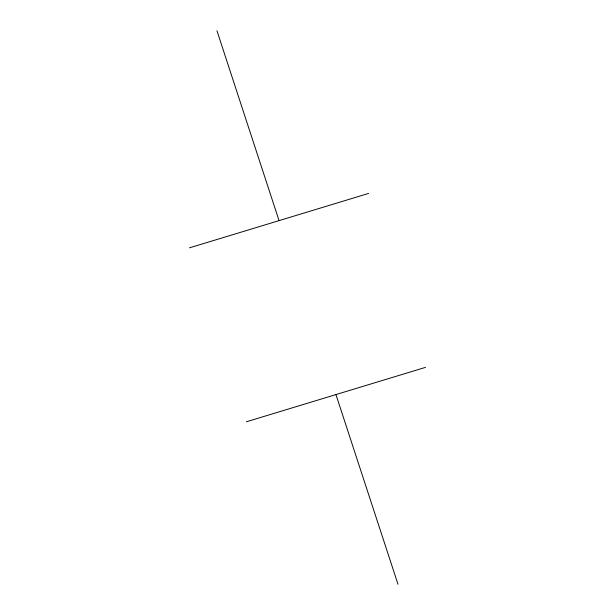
<?xml version="1.0" encoding="UTF-8"?>
<svg xmlns="http://www.w3.org/2000/svg" width="615" height="615" viewBox="0 0 615 615"><rect width="100%" height="100%" fill="white"/><g stroke="black" fill="none" stroke-linecap="round" stroke-linejoin="round"><path stroke-width="0.92" d="M189.489 247.837L368.623 193.418M246.377 421.79L425.511 367.37M216.949 30.75L279.056 220.631M335.944 394.576L397.982 584.25"/></g></svg>
